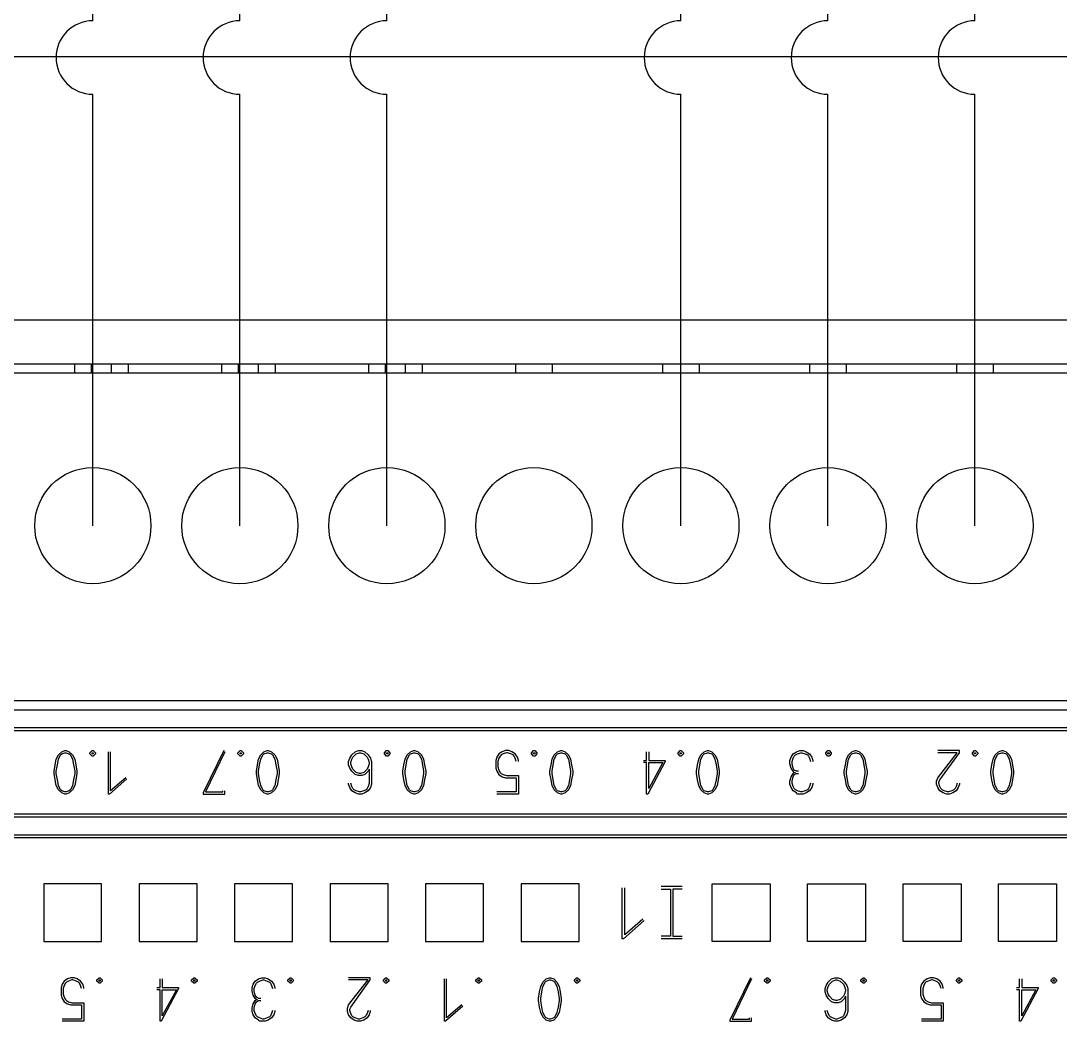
# Model space of a CAD drawing. Header units: inches. Extents: x 1238 to 1812, y 541 to 947.
# Drawn here: x 1469.26 to 1505.17, y 755.23 to 789.81 of the extents above; entities that cross this region are included whole.
import ezdxf

# ---------------------------------------------------------------- set-up
doc = ezdxf.new("R2010")
doc.units = ezdxf.units.IN
doc.header["$MEASUREMENT"] = 0
for name, color, linetype in [('0007LEVEL_0', 7, 'Continuous'), ('0007LEVEL_1', 7, 'Continuous'), ('8_ALL_NOTES_BALLOONS_SYMBOLS_GT', 7, 'Continuous'), ('RED_2.5mm^2', 1, 'Continuous'), ('YEL_14_THHN', 2, 'Continuous')]:
    doc.layers.add(name, color=color, linetype=linetype)

msp = doc.modelspace()

# ---------------------------------------------------------------- linework, layer by layer
at = {"color": 7, "linetype": 'Continuous'}
for p, q in [((1523.048, 765.982), (1369.648, 765.982)), ((1369.748, 761.672), (1522.948, 761.672)), ((1369.748, 761.582), (1522.948, 761.582)), ((1470.048, 759.982), (1470.048, 757.982)), ((1472.048, 759.982), (1470.048, 759.982)), ((1472.048, 757.982), (1472.048, 759.982)), ((1473.348, 759.982), (1473.348, 757.982)), ((1475.348, 759.982), (1473.348, 759.982)), ((1475.348, 757.982), (1475.348, 759.982)), ((1476.648, 759.982), (1476.648, 757.982)), ((1478.648, 759.982), (1476.648, 759.982)), ((1478.648, 757.982), (1478.648, 759.982)), ((1479.948, 759.982), (1479.948, 757.982)), ((1481.948, 759.982), (1479.948, 759.982)), ((1481.948, 757.982), (1481.948, 759.982)), ((1483.248, 759.982), (1483.248, 757.982)), ((1485.248, 759.982), (1483.248, 759.982)), ((1485.248, 757.982), (1485.248, 759.982)), ((1486.548, 759.982), (1486.548, 757.982)), ((1488.548, 759.982), (1486.548, 759.982)), ((1488.548, 757.982), (1488.548, 759.982)), ((1493.148, 757.982), (1493.148, 759.982)), ((1493.148, 759.982), (1495.148, 759.982)), ((1495.148, 759.982), (1495.148, 757.982)), ((1496.448, 757.982), (1496.448, 759.982)), ((1496.448, 759.982), (1498.448, 759.982)), ((1498.448, 759.982), (1498.448, 757.982)), ((1499.748, 757.982), (1499.748, 759.982)), ((1499.748, 759.982), (1501.748, 759.982)), ((1501.748, 759.982), (1501.748, 757.982)), ((1503.048, 757.982), (1503.048, 759.982)), ((1503.048, 759.982), (1505.048, 759.982)), ((1505.048, 759.982), (1505.048, 757.982)), ((1470.048, 757.982), (1472.048, 757.982)), ((1473.348, 757.982), (1475.348, 757.982)), ((1476.648, 757.982), (1478.648, 757.982)), ((1479.948, 757.982), (1481.948, 757.982)), ((1483.248, 757.982), (1485.248, 757.982)), ((1486.548, 757.982), (1488.548, 757.982)), ((1495.148, 757.982), (1493.148, 757.982)), ((1498.448, 757.982), (1496.448, 757.982)), ((1501.748, 757.982), (1499.748, 757.982)), ((1505.048, 757.982), (1503.048, 757.982))]:
    msp.add_line(p, q, dxfattribs=at)
at = {"layer": '0007LEVEL_0', "color": 7, "linetype": 'Continuous'}
for p, q in [((1490.038, 758.082), (1490.038, 759.837)), ((1490.128, 758.217), (1490.128, 759.837)), ((1492.108, 759.882), (1491.388, 759.882)), ((1491.388, 759.792), (1491.703, 759.792)), ((1491.703, 759.792), (1491.703, 758.172)), ((1491.793, 759.792), (1491.793, 758.172)), ((1492.108, 759.792), (1491.793, 759.792)), ((1490.803, 758.712), (1490.083, 758.082)), ((1490.758, 758.757), (1490.128, 758.217)), ((1490.083, 758.082), (1490.038, 758.082)), ((1491.703, 758.172), (1491.388, 758.172)), ((1492.108, 758.082), (1491.388, 758.082)), ((1491.793, 758.172), (1492.108, 758.172)), ((1470.686, 756.507), (1470.648, 756.394)), ((1470.761, 756.619), (1470.686, 756.507)), ((1470.761, 756.469), (1470.723, 756.357)), ((1470.873, 756.694), (1470.761, 756.619)), ((1470.798, 756.544), (1470.761, 756.469)), ((1470.836, 756.582), (1470.798, 756.544)), ((1470.911, 756.619), (1470.836, 756.582)), ((1470.986, 756.732), (1470.873, 756.694)), ((1471.023, 756.657), (1470.911, 756.619)), ((1471.098, 756.732), (1470.986, 756.732)), ((1471.061, 756.657), (1471.023, 756.657)), ((1471.173, 756.619), (1471.061, 756.657)), ((1471.211, 756.694), (1471.098, 756.732)), ((1471.248, 756.582), (1471.173, 756.619)), ((1471.323, 756.619), (1471.211, 756.694)), ((1471.286, 756.544), (1471.248, 756.582)), ((1471.323, 756.469), (1471.286, 756.544)), ((1471.398, 756.507), (1471.323, 756.619)), ((1471.361, 756.357), (1471.323, 756.469)), ((1471.436, 756.394), (1471.398, 756.507)), ((1471.886, 756.657), (1471.961, 756.732)), ((1471.886, 756.619), (1471.886, 756.657)), ((1471.961, 756.544), (1471.886, 756.619)), ((1471.961, 756.732), (1471.998, 756.732)), ((1471.961, 756.619), (1471.961, 756.657)), ((1471.961, 756.657), (1471.998, 756.657)), ((1471.998, 756.619), (1471.961, 756.619)), ((1471.998, 756.544), (1471.961, 756.544)), ((1471.998, 756.732), (1472.073, 756.657)), ((1471.998, 756.657), (1471.998, 756.619)), ((1472.073, 756.619), (1471.998, 756.544)), ((1472.073, 756.657), (1472.073, 756.619)), ((1474.073, 756.394), (1474.073, 756.694)), ((1474.148, 756.694), (1474.148, 756.394)), ((1475.161, 756.657), (1475.236, 756.732)), ((1475.161, 756.619), (1475.161, 756.657)), ((1475.236, 756.544), (1475.161, 756.619)), ((1475.236, 756.732), (1475.273, 756.732)), ((1475.236, 756.619), (1475.236, 756.657)), ((1475.236, 756.657), (1475.273, 756.657)), ((1475.273, 756.619), (1475.236, 756.619)), ((1475.273, 756.544), (1475.236, 756.544)), ((1475.273, 756.732), (1475.348, 756.657)), ((1475.273, 756.657), (1475.273, 756.619)), ((1475.348, 756.619), (1475.273, 756.544)), ((1475.348, 756.657), (1475.348, 756.619)), ((1477.248, 756.394), (1477.286, 756.507)), ((1477.286, 756.507), (1477.361, 756.619)), ((1477.323, 756.357), (1477.361, 756.469)), ((1477.361, 756.619), (1477.473, 756.694)), ((1477.361, 756.469), (1477.398, 756.544)), ((1477.398, 756.544), (1477.436, 756.582)), ((1477.436, 756.582), (1477.511, 756.619)), ((1477.473, 756.694), (1477.586, 756.732)), ((1477.511, 756.619), (1477.623, 756.657)), ((1477.586, 756.732), (1477.698, 756.732)), ((1477.623, 756.657), (1477.661, 756.657)), ((1477.661, 756.657), (1477.773, 756.619)), ((1477.698, 756.732), (1477.811, 756.694)), ((1477.773, 756.619), (1477.848, 756.582)), ((1477.811, 756.694), (1477.923, 756.619)), ((1477.848, 756.582), (1477.886, 756.544)), ((1477.886, 756.544), (1477.923, 756.469)), ((1477.923, 756.619), (1477.998, 756.507)), ((1477.923, 756.469), (1477.961, 756.357)), ((1477.998, 756.507), (1478.036, 756.394)), ((1478.486, 756.657), (1478.561, 756.732)), ((1478.486, 756.619), (1478.486, 756.657)), ((1478.561, 756.544), (1478.486, 756.619)), ((1478.561, 756.732), (1478.598, 756.732)), ((1478.561, 756.619), (1478.561, 756.657)), ((1478.561, 756.657), (1478.598, 756.657)), ((1478.598, 756.619), (1478.561, 756.619)), ((1478.598, 756.544), (1478.561, 756.544)), ((1478.598, 756.732), (1478.673, 756.657)), ((1478.598, 756.657), (1478.598, 756.619)), ((1478.673, 756.619), (1478.598, 756.544)), ((1478.673, 756.657), (1478.673, 756.619)), ((1481.336, 756.732), (1480.586, 756.732)), ((1480.586, 755.794), (1481.261, 756.657)), ((1481.261, 756.657), (1480.586, 756.657)), ((1480.661, 755.719), (1481.336, 756.657)), ((1481.336, 756.657), (1481.336, 756.732)), ((1481.786, 756.657), (1481.861, 756.732)), ((1481.786, 756.619), (1481.786, 756.657)), ((1481.861, 756.544), (1481.786, 756.619)), ((1481.861, 756.732), (1481.898, 756.732)), ((1481.861, 756.619), (1481.861, 756.657)), ((1481.861, 756.657), (1481.898, 756.657)), ((1481.898, 756.619), (1481.861, 756.619)), ((1481.898, 756.544), (1481.861, 756.544)), ((1481.898, 756.732), (1481.973, 756.657)), ((1481.898, 756.657), (1481.898, 756.619)), ((1481.973, 756.619), (1481.898, 756.544)), ((1481.973, 756.657), (1481.973, 756.619)), ((1483.898, 755.232), (1483.898, 756.694)), ((1483.973, 755.344), (1483.973, 756.694)), ((1484.986, 756.657), (1485.061, 756.732)), ((1484.986, 756.619), (1484.986, 756.657)), ((1485.061, 756.544), (1484.986, 756.619)), ((1485.061, 756.732), (1485.098, 756.732)), ((1485.061, 756.619), (1485.061, 756.657)), ((1485.061, 756.657), (1485.098, 756.657)), ((1485.098, 756.619), (1485.061, 756.619)), ((1485.098, 756.544), (1485.061, 756.544)), ((1485.098, 756.732), (1485.173, 756.657)), ((1485.098, 756.657), (1485.098, 756.619)), ((1485.173, 756.619), (1485.098, 756.544)), ((1485.173, 756.657), (1485.173, 756.619)), ((1487.186, 756.244), (1487.223, 756.432)), ((1487.223, 756.432), (1487.298, 756.582)), ((1487.261, 756.244), (1487.298, 756.432)), ((1487.298, 756.582), (1487.411, 756.694)), ((1487.298, 756.432), (1487.373, 756.582)), ((1487.373, 756.582), (1487.411, 756.619)), ((1487.411, 756.694), (1487.523, 756.732)), ((1487.411, 756.619), (1487.523, 756.657)), ((1487.523, 756.732), (1487.561, 756.732)), ((1487.523, 756.657), (1487.561, 756.657)), ((1487.561, 756.732), (1487.673, 756.694)), ((1487.561, 756.657), (1487.673, 756.619)), ((1487.673, 756.694), (1487.786, 756.582)), ((1487.673, 756.619), (1487.711, 756.582)), ((1487.711, 756.582), (1487.786, 756.432)), ((1487.786, 756.582), (1487.861, 756.432)), ((1487.786, 756.432), (1487.823, 756.244)), ((1487.861, 756.432), (1487.898, 756.244)), ((1488.386, 756.657), (1488.461, 756.732)), ((1488.386, 756.619), (1488.386, 756.657)), ((1488.461, 756.544), (1488.386, 756.619)), ((1488.461, 756.732), (1488.498, 756.732)), ((1488.461, 756.619), (1488.461, 756.657)), ((1488.461, 756.657), (1488.498, 756.657)), ((1488.498, 756.619), (1488.461, 756.619)), ((1488.498, 756.544), (1488.461, 756.544)), ((1488.498, 756.732), (1488.573, 756.657)), ((1488.498, 756.657), (1488.498, 756.619)), ((1488.573, 756.619), (1488.498, 756.544)), ((1488.573, 756.657), (1488.573, 756.619)), ((1494.473, 756.732), (1493.761, 755.269)), ((1494.511, 756.694), (1493.836, 755.307)), ((1494.961, 756.657), (1495.036, 756.732)), ((1494.961, 756.619), (1494.961, 756.657)), ((1495.036, 756.544), (1494.961, 756.619)), ((1495.036, 756.732), (1495.073, 756.732)), ((1495.036, 756.619), (1495.036, 756.657)), ((1495.036, 756.657), (1495.073, 756.657)), ((1495.073, 756.619), (1495.036, 756.619)), ((1495.073, 756.544), (1495.036, 756.544)), ((1495.073, 756.732), (1495.148, 756.657)), ((1495.073, 756.657), (1495.073, 756.619)), ((1495.148, 756.619), (1495.073, 756.544)), ((1495.148, 756.657), (1495.148, 756.619)), ((1497.048, 756.357), (1497.086, 756.469)), ((1497.086, 756.469), (1497.161, 756.582)), ((1497.123, 756.319), (1497.161, 756.432)), ((1497.161, 756.582), (1497.273, 756.694)), ((1497.161, 756.432), (1497.198, 756.507)), ((1497.198, 756.507), (1497.311, 756.619)), ((1497.273, 756.694), (1497.386, 756.732)), ((1497.311, 756.619), (1497.423, 756.657)), ((1497.386, 756.732), (1497.498, 756.732)), ((1497.423, 756.657), (1497.461, 756.657)), ((1497.461, 756.657), (1497.573, 756.619)), ((1497.498, 756.732), (1497.611, 756.694)), ((1497.573, 756.619), (1497.686, 756.507)), ((1497.611, 756.694), (1497.723, 756.582)), ((1497.686, 756.507), (1497.723, 756.432)), ((1497.723, 756.582), (1497.798, 756.469)), ((1497.723, 756.432), (1497.761, 756.319)), ((1497.798, 756.469), (1497.836, 756.357)), ((1498.286, 756.657), (1498.361, 756.732)), ((1498.286, 756.619), (1498.286, 756.657)), ((1498.361, 756.544), (1498.286, 756.619)), ((1498.361, 756.732), (1498.398, 756.732)), ((1498.361, 756.619), (1498.361, 756.657)), ((1498.361, 756.657), (1498.398, 756.657)), ((1498.398, 756.619), (1498.361, 756.619)), ((1498.398, 756.544), (1498.361, 756.544)), ((1498.398, 756.732), (1498.473, 756.657)), ((1498.398, 756.657), (1498.398, 756.619)), ((1498.473, 756.619), (1498.398, 756.544)), ((1498.473, 756.657), (1498.473, 756.619)), ((1500.386, 756.507), (1500.348, 756.394)), ((1500.461, 756.619), (1500.386, 756.507)), ((1500.461, 756.469), (1500.423, 756.357)), ((1500.573, 756.694), (1500.461, 756.619)), ((1500.498, 756.544), (1500.461, 756.469)), ((1500.536, 756.582), (1500.498, 756.544)), ((1500.611, 756.619), (1500.536, 756.582)), ((1500.686, 756.732), (1500.573, 756.694)), ((1500.723, 756.657), (1500.611, 756.619)), ((1500.798, 756.732), (1500.686, 756.732)), ((1500.761, 756.657), (1500.723, 756.657)), ((1500.873, 756.619), (1500.761, 756.657)), ((1500.911, 756.694), (1500.798, 756.732)), ((1500.948, 756.582), (1500.873, 756.619)), ((1501.023, 756.619), (1500.911, 756.694)), ((1500.986, 756.544), (1500.948, 756.582)), ((1501.023, 756.469), (1500.986, 756.544)), ((1501.098, 756.507), (1501.023, 756.619)), ((1501.061, 756.357), (1501.023, 756.469)), ((1501.136, 756.394), (1501.098, 756.507)), ((1501.586, 756.657), (1501.661, 756.732)), ((1501.586, 756.619), (1501.586, 756.657)), ((1501.661, 756.544), (1501.586, 756.619)), ((1501.661, 756.732), (1501.698, 756.732)), ((1501.661, 756.619), (1501.661, 756.657)), ((1501.661, 756.657), (1501.698, 756.657)), ((1501.698, 756.619), (1501.661, 756.619)), ((1501.698, 756.544), (1501.661, 756.544)), ((1501.698, 756.732), (1501.773, 756.657)), ((1501.698, 756.657), (1501.698, 756.619)), ((1501.773, 756.619), (1501.698, 756.544)), ((1501.773, 756.657), (1501.773, 756.619)), ((1503.773, 756.394), (1503.773, 756.694)), ((1503.848, 756.694), (1503.848, 756.394)), ((1504.861, 756.657), (1504.936, 756.732)), ((1504.861, 756.619), (1504.861, 756.657)), ((1504.936, 756.544), (1504.861, 756.619)), ((1504.936, 756.732), (1504.973, 756.732)), ((1504.936, 756.619), (1504.936, 756.657)), ((1504.936, 756.657), (1504.973, 756.657)), ((1504.973, 756.619), (1504.936, 756.619)), ((1504.973, 756.544), (1504.936, 756.544)), ((1504.973, 756.732), (1505.048, 756.657)), ((1504.973, 756.657), (1504.973, 756.619)), ((1505.048, 756.619), (1504.973, 756.544)), ((1505.048, 756.657), (1505.048, 756.619)), ((1470.648, 756.394), (1470.648, 756.132)), ((1470.648, 756.132), (1470.686, 756.019)), ((1470.723, 756.357), (1470.723, 756.169)), ((1470.723, 756.169), (1470.761, 756.057)), ((1471.436, 756.357), (1471.436, 756.394)), ((1473.961, 756.394), (1474.073, 756.394)), ((1474.073, 756.319), (1473.961, 756.319)), ((1474.073, 755.232), (1474.073, 756.319)), ((1474.711, 756.357), (1474.111, 755.232)), ((1474.148, 756.394), (1474.711, 756.394)), ((1474.636, 756.319), (1474.148, 755.419)), ((1474.148, 755.419), (1474.148, 756.319)), ((1474.148, 756.319), (1474.636, 756.319)), ((1474.711, 756.394), (1474.711, 756.357)), ((1477.248, 756.282), (1477.248, 756.394)), ((1477.286, 756.132), (1477.248, 756.282)), ((1477.361, 756.019), (1477.286, 756.132)), ((1477.323, 756.282), (1477.323, 756.357)), ((1477.361, 756.132), (1477.323, 756.282)), ((1477.398, 756.057), (1477.361, 756.132)), ((1478.036, 756.394), (1478.036, 756.357)), ((1487.148, 756.019), (1487.186, 756.244)), ((1487.223, 756.019), (1487.261, 756.244)), ((1487.823, 756.244), (1487.861, 756.019)), ((1487.898, 756.244), (1487.936, 756.019)), ((1497.048, 756.244), (1497.048, 756.357)), ((1497.086, 756.132), (1497.048, 756.244)), ((1497.161, 756.019), (1497.086, 756.132)), ((1497.123, 756.282), (1497.123, 756.319)), ((1497.161, 756.169), (1497.123, 756.282)), ((1497.198, 756.094), (1497.161, 756.169)), ((1497.311, 755.982), (1497.198, 756.094)), ((1497.686, 756.094), (1497.573, 755.982)), ((1497.723, 756.169), (1497.686, 756.094)), ((1497.761, 756.282), (1497.723, 756.169)), ((1497.761, 756.094), (1497.723, 756.019)), ((1497.761, 756.319), (1497.761, 756.282)), ((1497.761, 756.094), (1497.761, 755.607)), ((1497.836, 756.357), (1497.836, 755.569)), ((1500.348, 756.394), (1500.348, 756.132)), ((1500.348, 756.132), (1500.386, 756.019)), ((1500.423, 756.357), (1500.423, 756.169)), ((1500.423, 756.169), (1500.461, 756.057)), ((1501.136, 756.357), (1501.136, 756.394)), ((1503.661, 756.394), (1503.773, 756.394)), ((1503.773, 756.319), (1503.661, 756.319)), ((1503.773, 755.232), (1503.773, 756.319)), ((1504.411, 756.357), (1503.811, 755.232)), ((1503.848, 756.394), (1504.411, 756.394)), ((1504.336, 756.319), (1503.848, 755.419)), ((1503.848, 755.419), (1503.848, 756.319)), ((1503.848, 756.319), (1504.336, 756.319)), ((1504.411, 756.394), (1504.411, 756.357)), ((1470.686, 756.019), (1470.761, 755.907)), ((1470.761, 756.057), (1470.798, 755.982)), ((1470.761, 755.907), (1470.873, 755.832)), ((1470.798, 755.982), (1470.836, 755.944)), ((1470.836, 755.944), (1470.911, 755.907)), ((1470.873, 755.832), (1470.986, 755.794)), ((1470.911, 755.907), (1471.023, 755.869)), ((1470.986, 755.794), (1471.361, 755.794)), ((1471.023, 755.869), (1471.436, 755.869)), ((1471.361, 755.794), (1471.361, 755.307)), ((1471.436, 755.869), (1471.436, 755.232)), ((1477.248, 755.682), (1477.286, 755.832)), ((1477.286, 755.832), (1477.361, 755.944)), ((1477.323, 755.682), (1477.361, 755.832)), ((1477.398, 755.982), (1477.361, 756.019)), ((1477.361, 755.944), (1477.398, 755.982)), ((1477.361, 755.832), (1477.398, 755.907)), ((1477.473, 756.019), (1477.398, 756.057)), ((1477.398, 755.982), (1477.436, 755.982)), ((1477.398, 755.907), (1477.473, 755.944)), ((1477.548, 756.019), (1477.473, 756.019)), ((1477.473, 755.944), (1477.548, 755.944)), ((1480.548, 755.682), (1480.586, 755.794)), ((1480.623, 755.644), (1480.661, 755.719)), ((1484.536, 755.757), (1483.936, 755.232)), ((1484.498, 755.794), (1483.973, 755.344)), ((1487.148, 755.944), (1487.148, 756.019)), ((1487.186, 755.719), (1487.148, 755.944)), ((1487.223, 755.532), (1487.186, 755.719)), ((1487.223, 755.944), (1487.223, 756.019)), ((1487.261, 755.719), (1487.223, 755.944)), ((1487.298, 755.532), (1487.261, 755.719)), ((1487.823, 755.719), (1487.786, 755.532)), ((1487.861, 755.944), (1487.823, 755.719)), ((1487.861, 756.019), (1487.861, 755.944)), ((1487.898, 755.719), (1487.861, 755.532)), ((1487.936, 755.944), (1487.898, 755.719)), ((1487.936, 756.019), (1487.936, 755.944)), ((1497.273, 755.907), (1497.161, 756.019)), ((1497.386, 755.869), (1497.273, 755.907)), ((1497.423, 755.944), (1497.311, 755.982)), ((1497.498, 755.869), (1497.386, 755.869)), ((1497.461, 755.944), (1497.423, 755.944)), ((1497.573, 755.982), (1497.461, 755.944)), ((1497.611, 755.907), (1497.498, 755.869)), ((1497.723, 756.019), (1497.611, 755.907)), ((1500.386, 756.019), (1500.461, 755.907)), ((1500.461, 756.057), (1500.498, 755.982)), ((1500.461, 755.907), (1500.573, 755.832)), ((1500.498, 755.982), (1500.536, 755.944)), ((1500.536, 755.944), (1500.611, 755.907)), ((1500.573, 755.832), (1500.686, 755.794)), ((1500.611, 755.907), (1500.723, 755.869)), ((1500.686, 755.794), (1501.061, 755.794)), ((1500.723, 755.869), (1501.136, 755.869)), ((1501.061, 755.794), (1501.061, 755.307)), ((1501.136, 755.869), (1501.136, 755.232)), ((1477.248, 755.569), (1477.248, 755.682)), ((1477.286, 755.457), (1477.248, 755.569)), ((1477.361, 755.344), (1477.286, 755.457)), ((1477.323, 755.607), (1477.323, 755.682)), ((1477.361, 755.494), (1477.323, 755.607)), ((1477.398, 755.419), (1477.361, 755.494)), ((1477.436, 755.382), (1477.398, 755.419)), ((1477.511, 755.344), (1477.436, 755.382)), ((1477.848, 755.382), (1477.773, 755.344)), ((1477.886, 755.419), (1477.848, 755.382)), ((1477.923, 755.494), (1477.886, 755.419)), ((1477.961, 755.607), (1477.923, 755.494)), ((1477.998, 755.457), (1477.923, 755.344)), ((1478.036, 755.569), (1477.998, 755.457)), ((1478.036, 755.607), (1478.036, 755.569)), ((1480.548, 755.569), (1480.548, 755.682)), ((1480.586, 755.457), (1480.548, 755.569)), ((1480.661, 755.344), (1480.586, 755.457)), ((1480.623, 755.607), (1480.623, 755.644)), ((1480.661, 755.494), (1480.623, 755.607)), ((1480.698, 755.419), (1480.661, 755.494)), ((1480.736, 755.382), (1480.698, 755.419)), ((1480.811, 755.344), (1480.736, 755.382)), ((1481.148, 755.382), (1481.073, 755.344)), ((1481.186, 755.419), (1481.148, 755.382)), ((1481.223, 755.494), (1481.186, 755.419)), ((1481.261, 755.607), (1481.223, 755.494)), ((1481.298, 755.457), (1481.223, 755.344)), ((1481.336, 755.569), (1481.298, 755.457)), ((1481.336, 755.607), (1481.336, 755.569)), ((1487.298, 755.382), (1487.223, 755.532)), ((1487.373, 755.382), (1487.298, 755.532)), ((1487.411, 755.269), (1487.298, 755.382)), ((1487.411, 755.344), (1487.373, 755.382)), ((1487.786, 755.382), (1487.673, 755.269)), ((1487.711, 755.382), (1487.673, 755.344)), ((1487.786, 755.532), (1487.711, 755.382)), ((1487.861, 755.532), (1487.786, 755.382)), ((1497.048, 755.569), (1497.048, 755.607)), ((1497.086, 755.457), (1497.048, 755.569)), ((1497.161, 755.344), (1497.086, 755.457)), ((1497.161, 755.494), (1497.123, 755.607)), ((1497.198, 755.419), (1497.161, 755.494)), ((1497.236, 755.382), (1497.198, 755.419)), ((1497.311, 755.344), (1497.236, 755.382)), ((1497.648, 755.382), (1497.573, 755.344)), ((1497.686, 755.419), (1497.648, 755.382)), ((1497.723, 755.494), (1497.686, 755.419)), ((1497.761, 755.607), (1497.723, 755.494)), ((1497.798, 755.457), (1497.723, 755.344)), ((1497.836, 755.569), (1497.798, 755.457)), ((1471.361, 755.307), (1470.686, 755.307)), ((1471.436, 755.232), (1470.686, 755.232)), ((1474.111, 755.232), (1474.073, 755.232)), ((1477.473, 755.269), (1477.361, 755.344)), ((1477.511, 755.232), (1477.473, 755.269)), ((1477.623, 755.307), (1477.511, 755.344)), ((1477.698, 755.232), (1477.511, 755.232)), ((1477.661, 755.307), (1477.623, 755.307)), ((1477.773, 755.344), (1477.661, 755.307)), ((1477.811, 755.269), (1477.698, 755.232)), ((1477.923, 755.344), (1477.811, 755.269)), ((1480.773, 755.269), (1480.661, 755.344)), ((1480.886, 755.232), (1480.773, 755.269)), ((1480.923, 755.307), (1480.811, 755.344)), ((1480.998, 755.232), (1480.886, 755.232)), ((1480.961, 755.307), (1480.923, 755.307)), ((1481.073, 755.344), (1480.961, 755.307)), ((1481.111, 755.269), (1480.998, 755.232)), ((1481.223, 755.344), (1481.111, 755.269)), ((1483.936, 755.232), (1483.898, 755.232)), ((1487.523, 755.307), (1487.411, 755.344)), ((1487.523, 755.232), (1487.411, 755.269)), ((1487.561, 755.307), (1487.523, 755.307)), ((1487.561, 755.232), (1487.523, 755.232)), ((1487.673, 755.344), (1487.561, 755.307)), ((1487.673, 755.269), (1487.561, 755.232)), ((1493.761, 755.269), (1493.761, 755.232)), ((1493.761, 755.232), (1494.511, 755.232)), ((1493.836, 755.307), (1494.436, 755.307)), ((1494.436, 755.307), (1494.436, 755.344)), ((1494.511, 755.232), (1494.511, 755.344)), ((1497.273, 755.269), (1497.161, 755.344)), ((1497.386, 755.232), (1497.273, 755.269)), ((1497.423, 755.307), (1497.311, 755.344)), ((1497.498, 755.232), (1497.386, 755.232)), ((1497.461, 755.307), (1497.423, 755.307)), ((1497.573, 755.344), (1497.461, 755.307)), ((1497.611, 755.269), (1497.498, 755.232)), ((1497.723, 755.344), (1497.611, 755.269)), ((1501.061, 755.307), (1500.386, 755.307)), ((1501.136, 755.232), (1500.386, 755.232)), ((1503.811, 755.232), (1503.773, 755.232))]:
    msp.add_line(p, q, dxfattribs=at)
at = {"layer": '0007LEVEL_1', "color": 7, "linetype": 'Continuous'}
for p, q in [((1449.148, 765.382), (1522.948, 765.382)), ((1449.248, 765.282), (1522.848, 765.282)), ((1470.484, 764.282), (1470.559, 764.432)), ((1470.559, 764.432), (1470.672, 764.544)), ((1470.559, 764.282), (1470.634, 764.432)), ((1470.634, 764.432), (1470.672, 764.469)), ((1470.672, 764.544), (1470.784, 764.582)), ((1470.672, 764.469), (1470.784, 764.507)), ((1470.784, 764.582), (1470.822, 764.582)), ((1470.784, 764.507), (1470.822, 764.507)), ((1470.822, 764.582), (1470.934, 764.544)), ((1470.822, 764.507), (1470.934, 764.469)), ((1470.934, 764.544), (1471.047, 764.432)), ((1470.934, 764.469), (1470.972, 764.432)), ((1470.972, 764.432), (1471.047, 764.282)), ((1471.047, 764.432), (1471.122, 764.282)), ((1471.647, 764.507), (1471.722, 764.582)), ((1471.647, 764.469), (1471.647, 764.507)), ((1471.722, 764.394), (1471.647, 764.469)), ((1471.722, 764.582), (1471.759, 764.582)), ((1471.722, 764.469), (1471.722, 764.507)), ((1471.722, 764.507), (1471.759, 764.507)), ((1471.759, 764.469), (1471.722, 764.469)), ((1471.759, 764.394), (1471.722, 764.394)), ((1471.759, 764.582), (1471.834, 764.507)), ((1471.759, 764.507), (1471.759, 764.469)), ((1471.834, 764.469), (1471.759, 764.394)), ((1471.834, 764.507), (1471.834, 764.469)), ((1472.284, 763.082), (1472.284, 764.544)), ((1472.359, 763.194), (1472.359, 764.544)), ((1476.274, 764.582), (1475.561, 763.119)), ((1476.311, 764.544), (1475.636, 763.157)), ((1476.761, 764.507), (1476.836, 764.582)), ((1476.761, 764.469), (1476.761, 764.507)), ((1476.836, 764.394), (1476.761, 764.469)), ((1476.836, 764.582), (1476.874, 764.582)), ((1476.836, 764.469), (1476.836, 764.507)), ((1476.836, 764.507), (1476.874, 764.507)), ((1476.874, 764.469), (1476.836, 764.469)), ((1476.874, 764.394), (1476.836, 764.394)), ((1476.874, 764.582), (1476.949, 764.507)), ((1476.874, 764.507), (1476.874, 764.469)), ((1476.949, 764.469), (1476.874, 764.394)), ((1476.949, 764.507), (1476.949, 764.469)), ((1477.474, 764.282), (1477.549, 764.432)), ((1477.549, 764.432), (1477.661, 764.544)), ((1477.549, 764.282), (1477.624, 764.432)), ((1477.624, 764.432), (1477.661, 764.469)), ((1477.661, 764.544), (1477.774, 764.582)), ((1477.661, 764.469), (1477.774, 764.507)), ((1477.774, 764.582), (1477.811, 764.582)), ((1477.774, 764.507), (1477.811, 764.507)), ((1477.811, 764.582), (1477.924, 764.544)), ((1477.811, 764.507), (1477.924, 764.469)), ((1477.924, 764.544), (1478.036, 764.432)), ((1477.924, 764.469), (1477.961, 764.432)), ((1477.961, 764.432), (1478.036, 764.282)), ((1478.036, 764.432), (1478.111, 764.282)), ((1480.624, 764.319), (1480.699, 764.432)), ((1480.699, 764.432), (1480.812, 764.544)), ((1480.699, 764.282), (1480.737, 764.357)), ((1480.737, 764.357), (1480.849, 764.469)), ((1480.812, 764.544), (1480.924, 764.582)), ((1480.849, 764.469), (1480.962, 764.507)), ((1480.924, 764.582), (1481.037, 764.582)), ((1480.962, 764.507), (1480.999, 764.507)), ((1480.999, 764.507), (1481.112, 764.469)), ((1481.037, 764.582), (1481.149, 764.544)), ((1481.112, 764.469), (1481.224, 764.357)), ((1481.149, 764.544), (1481.262, 764.432)), ((1481.224, 764.357), (1481.262, 764.282)), ((1481.262, 764.432), (1481.337, 764.319)), ((1481.824, 764.507), (1481.899, 764.582)), ((1481.824, 764.469), (1481.824, 764.507)), ((1481.899, 764.394), (1481.824, 764.469)), ((1481.899, 764.582), (1481.937, 764.582)), ((1481.899, 764.469), (1481.899, 764.507)), ((1481.899, 764.507), (1481.937, 764.507)), ((1481.937, 764.469), (1481.899, 764.469)), ((1481.937, 764.394), (1481.899, 764.394)), ((1481.937, 764.582), (1482.012, 764.507)), ((1481.937, 764.507), (1481.937, 764.469)), ((1482.012, 764.469), (1481.937, 764.394)), ((1482.012, 764.507), (1482.012, 764.469)), ((1482.537, 764.282), (1482.612, 764.432)), ((1482.612, 764.432), (1482.724, 764.544)), ((1482.612, 764.282), (1482.687, 764.432)), ((1482.687, 764.432), (1482.724, 764.469)), ((1482.724, 764.544), (1482.837, 764.582)), ((1482.724, 764.469), (1482.837, 764.507)), ((1482.837, 764.582), (1482.874, 764.582)), ((1482.837, 764.507), (1482.874, 764.507)), ((1482.874, 764.582), (1482.987, 764.544)), ((1482.874, 764.507), (1482.987, 764.469)), ((1482.987, 764.544), (1483.099, 764.432)), ((1482.987, 764.469), (1483.024, 764.432)), ((1483.024, 764.432), (1483.099, 764.282)), ((1483.099, 764.432), (1483.174, 764.282)), ((1485.704, 764.357), (1485.667, 764.244)), ((1485.779, 764.469), (1485.704, 764.357)), ((1485.892, 764.544), (1485.779, 764.469)), ((1485.817, 764.394), (1485.779, 764.319)), ((1485.854, 764.432), (1485.817, 764.394)), ((1485.929, 764.469), (1485.854, 764.432)), ((1486.004, 764.582), (1485.892, 764.544)), ((1486.042, 764.507), (1485.929, 764.469)), ((1486.117, 764.582), (1486.004, 764.582)), ((1486.079, 764.507), (1486.042, 764.507)), ((1486.192, 764.469), (1486.079, 764.507)), ((1486.229, 764.544), (1486.117, 764.582)), ((1486.267, 764.432), (1486.192, 764.469)), ((1486.342, 764.469), (1486.229, 764.544)), ((1486.304, 764.394), (1486.267, 764.432)), ((1486.342, 764.319), (1486.304, 764.394)), ((1486.417, 764.357), (1486.342, 764.469)), ((1486.454, 764.244), (1486.417, 764.357)), ((1486.904, 764.507), (1486.979, 764.582)), ((1486.904, 764.469), (1486.904, 764.507)), ((1486.979, 764.394), (1486.904, 764.469)), ((1486.979, 764.582), (1487.017, 764.582)), ((1486.979, 764.469), (1486.979, 764.507)), ((1486.979, 764.507), (1487.017, 764.507)), ((1487.017, 764.469), (1486.979, 764.469)), ((1487.017, 764.394), (1486.979, 764.394)), ((1487.017, 764.582), (1487.092, 764.507)), ((1487.017, 764.507), (1487.017, 764.469)), ((1487.092, 764.469), (1487.017, 764.394)), ((1487.092, 764.507), (1487.092, 764.469)), ((1487.617, 764.282), (1487.692, 764.432)), ((1487.692, 764.432), (1487.804, 764.544)), ((1487.692, 764.282), (1487.767, 764.432)), ((1487.767, 764.432), (1487.804, 764.469)), ((1487.804, 764.544), (1487.917, 764.582)), ((1487.804, 764.469), (1487.917, 764.507)), ((1487.917, 764.582), (1487.954, 764.582)), ((1487.917, 764.507), (1487.954, 764.507)), ((1487.954, 764.582), (1488.067, 764.544)), ((1487.954, 764.507), (1488.067, 764.469)), ((1488.067, 764.544), (1488.179, 764.432)), ((1488.067, 764.469), (1488.104, 764.432)), ((1488.104, 764.432), (1488.179, 764.282)), ((1488.179, 764.432), (1488.254, 764.282)), ((1490.882, 764.244), (1490.882, 764.544)), ((1490.957, 764.544), (1490.957, 764.244)), ((1491.97, 764.507), (1492.045, 764.582)), ((1491.97, 764.469), (1491.97, 764.507)), ((1492.045, 764.394), (1491.97, 764.469)), ((1492.045, 764.582), (1492.082, 764.582)), ((1492.045, 764.469), (1492.045, 764.507)), ((1492.045, 764.507), (1492.082, 764.507)), ((1492.082, 764.469), (1492.045, 764.469)), ((1492.082, 764.394), (1492.045, 764.394)), ((1492.082, 764.582), (1492.157, 764.507)), ((1492.082, 764.507), (1492.082, 764.469)), ((1492.157, 764.469), (1492.082, 764.394)), ((1492.157, 764.507), (1492.157, 764.469)), ((1492.682, 764.282), (1492.757, 764.432)), ((1492.757, 764.432), (1492.87, 764.544)), ((1492.757, 764.282), (1492.832, 764.432)), ((1492.832, 764.432), (1492.87, 764.469)), ((1492.87, 764.544), (1492.982, 764.582)), ((1492.87, 764.469), (1492.982, 764.507)), ((1492.982, 764.582), (1493.02, 764.582)), ((1492.982, 764.507), (1493.02, 764.507)), ((1493.02, 764.582), (1493.132, 764.544)), ((1493.02, 764.507), (1493.132, 764.469)), ((1493.132, 764.544), (1493.245, 764.432)), ((1493.132, 764.469), (1493.17, 764.432)), ((1493.17, 764.432), (1493.245, 764.282)), ((1493.245, 764.432), (1493.32, 764.282)), ((1495.837, 764.244), (1495.875, 764.357)), ((1495.875, 764.357), (1495.95, 764.469)), ((1495.95, 764.469), (1496.062, 764.544)), ((1495.95, 764.319), (1495.987, 764.394)), ((1495.987, 764.394), (1496.025, 764.432)), ((1496.025, 764.432), (1496.1, 764.469)), ((1496.062, 764.544), (1496.175, 764.582)), ((1496.1, 764.469), (1496.212, 764.507)), ((1496.175, 764.582), (1496.287, 764.582)), ((1496.212, 764.507), (1496.25, 764.507)), ((1496.25, 764.507), (1496.362, 764.469)), ((1496.287, 764.582), (1496.4, 764.544)), ((1496.362, 764.469), (1496.437, 764.432)), ((1496.4, 764.544), (1496.512, 764.469)), ((1496.437, 764.432), (1496.475, 764.394)), ((1496.475, 764.394), (1496.512, 764.319)), ((1496.512, 764.469), (1496.587, 764.357)), ((1496.587, 764.357), (1496.625, 764.244)), ((1497.075, 764.507), (1497.15, 764.582)), ((1497.075, 764.469), (1497.075, 764.507)), ((1497.15, 764.394), (1497.075, 764.469)), ((1497.15, 764.582), (1497.187, 764.582)), ((1497.15, 764.469), (1497.15, 764.507)), ((1497.15, 764.507), (1497.187, 764.507)), ((1497.187, 764.469), (1497.15, 764.469)), ((1497.187, 764.394), (1497.15, 764.394)), ((1497.187, 764.582), (1497.262, 764.507)), ((1497.187, 764.507), (1497.187, 764.469)), ((1497.262, 764.469), (1497.187, 764.394)), ((1497.262, 764.507), (1497.262, 764.469)), ((1497.787, 764.282), (1497.862, 764.432)), ((1497.862, 764.432), (1497.975, 764.544)), ((1497.862, 764.282), (1497.937, 764.432)), ((1497.937, 764.432), (1497.975, 764.469)), ((1497.975, 764.544), (1498.087, 764.582)), ((1497.975, 764.469), (1498.087, 764.507)), ((1498.087, 764.582), (1498.125, 764.582)), ((1498.087, 764.507), (1498.125, 764.507)), ((1498.125, 764.582), (1498.237, 764.544)), ((1498.125, 764.507), (1498.237, 764.469)), ((1498.237, 764.544), (1498.35, 764.432)), ((1498.237, 764.469), (1498.275, 764.432)), ((1498.275, 764.432), (1498.35, 764.282)), ((1498.35, 764.432), (1498.425, 764.282)), ((1501.691, 764.582), (1500.941, 764.582)), ((1500.941, 763.644), (1501.616, 764.507)), ((1501.616, 764.507), (1500.941, 764.507)), ((1501.016, 763.569), (1501.691, 764.507)), ((1501.691, 764.507), (1501.691, 764.582)), ((1502.141, 764.507), (1502.216, 764.582)), ((1502.141, 764.469), (1502.141, 764.507)), ((1502.216, 764.394), (1502.141, 764.469)), ((1502.216, 764.582), (1502.253, 764.582)), ((1502.216, 764.469), (1502.216, 764.507)), ((1502.216, 764.507), (1502.253, 764.507)), ((1502.253, 764.469), (1502.216, 764.469)), ((1502.253, 764.394), (1502.216, 764.394)), ((1502.253, 764.582), (1502.328, 764.507)), ((1502.253, 764.507), (1502.253, 764.469)), ((1502.328, 764.469), (1502.253, 764.394)), ((1502.328, 764.507), (1502.328, 764.469)), ((1502.853, 764.282), (1502.928, 764.432)), ((1502.928, 764.432), (1503.041, 764.544)), ((1502.928, 764.282), (1503.003, 764.432)), ((1503.003, 764.432), (1503.041, 764.469)), ((1503.041, 764.544), (1503.153, 764.582)), ((1503.041, 764.469), (1503.153, 764.507)), ((1503.153, 764.582), (1503.191, 764.582)), ((1503.153, 764.507), (1503.191, 764.507)), ((1503.191, 764.582), (1503.303, 764.544)), ((1503.191, 764.507), (1503.303, 764.469)), ((1503.303, 764.544), (1503.416, 764.432)), ((1503.303, 764.469), (1503.341, 764.432)), ((1503.341, 764.432), (1503.416, 764.282)), ((1503.416, 764.432), (1503.491, 764.282)), ((1470.409, 763.869), (1470.447, 764.094)), ((1470.447, 764.094), (1470.484, 764.282)), ((1470.484, 763.869), (1470.522, 764.094)), ((1470.522, 764.094), (1470.559, 764.282)), ((1471.047, 764.282), (1471.084, 764.094)), ((1471.084, 764.094), (1471.122, 763.869)), ((1471.122, 764.282), (1471.159, 764.094)), ((1471.159, 764.094), (1471.197, 763.869)), ((1477.399, 763.869), (1477.436, 764.094)), ((1477.436, 764.094), (1477.474, 764.282)), ((1477.474, 763.869), (1477.511, 764.094)), ((1477.511, 764.094), (1477.549, 764.282)), ((1478.036, 764.282), (1478.074, 764.094)), ((1478.074, 764.094), (1478.111, 763.869)), ((1478.111, 764.282), (1478.149, 764.094)), ((1478.149, 764.094), (1478.186, 763.869)), ((1480.587, 764.207), (1480.624, 764.319)), ((1480.587, 764.094), (1480.587, 764.207)), ((1480.624, 763.982), (1480.587, 764.094)), ((1480.699, 763.869), (1480.624, 763.982)), ((1480.662, 764.169), (1480.699, 764.282)), ((1480.662, 764.132), (1480.662, 764.169)), ((1480.699, 764.019), (1480.662, 764.132)), ((1480.737, 763.944), (1480.699, 764.019)), ((1481.262, 764.019), (1481.224, 763.944)), ((1481.262, 764.282), (1481.299, 764.169)), ((1481.299, 764.132), (1481.262, 764.019)), ((1481.299, 764.169), (1481.299, 764.132)), ((1481.337, 764.319), (1481.374, 764.207)), ((1481.374, 764.207), (1481.374, 763.419)), ((1482.462, 763.869), (1482.499, 764.094)), ((1482.499, 764.094), (1482.537, 764.282)), ((1482.537, 763.869), (1482.574, 764.094)), ((1482.574, 764.094), (1482.612, 764.282)), ((1483.099, 764.282), (1483.137, 764.094)), ((1483.137, 764.094), (1483.174, 763.869)), ((1483.174, 764.282), (1483.212, 764.094)), ((1483.212, 764.094), (1483.249, 763.869)), ((1485.667, 764.244), (1485.667, 763.982)), ((1485.667, 763.982), (1485.704, 763.869)), ((1485.779, 764.319), (1485.742, 764.207)), ((1485.742, 764.207), (1485.742, 764.019)), ((1485.742, 764.019), (1485.779, 763.907)), ((1486.379, 764.207), (1486.342, 764.319)), ((1486.454, 764.207), (1486.454, 764.244)), ((1487.542, 763.869), (1487.579, 764.094)), ((1487.579, 764.094), (1487.617, 764.282)), ((1487.617, 763.869), (1487.654, 764.094)), ((1487.654, 764.094), (1487.692, 764.282)), ((1488.179, 764.282), (1488.217, 764.094)), ((1488.217, 764.094), (1488.254, 763.869)), ((1488.254, 764.282), (1488.292, 764.094)), ((1488.292, 764.094), (1488.329, 763.869)), ((1490.77, 764.244), (1490.882, 764.244)), ((1490.882, 764.169), (1490.77, 764.169)), ((1490.882, 763.082), (1490.882, 764.169)), ((1491.52, 764.207), (1490.92, 763.082)), ((1490.957, 764.244), (1491.52, 764.244)), ((1491.445, 764.169), (1490.957, 763.269)), ((1490.957, 763.269), (1490.957, 764.169)), ((1490.957, 764.169), (1491.445, 764.169)), ((1491.52, 764.244), (1491.52, 764.207)), ((1492.607, 763.869), (1492.645, 764.094)), ((1492.645, 764.094), (1492.682, 764.282)), ((1492.682, 763.869), (1492.72, 764.094)), ((1492.72, 764.094), (1492.757, 764.282)), ((1493.245, 764.282), (1493.282, 764.094)), ((1493.282, 764.094), (1493.32, 763.869)), ((1493.32, 764.282), (1493.357, 764.094)), ((1493.357, 764.094), (1493.395, 763.869)), ((1495.837, 764.132), (1495.837, 764.244)), ((1495.875, 763.982), (1495.837, 764.132)), ((1495.95, 763.869), (1495.875, 763.982)), ((1495.912, 764.207), (1495.95, 764.319)), ((1495.912, 764.132), (1495.912, 764.207)), ((1495.95, 763.982), (1495.912, 764.132)), ((1495.987, 763.907), (1495.95, 763.982)), ((1496.512, 764.319), (1496.55, 764.207)), ((1496.625, 764.244), (1496.625, 764.207)), ((1497.712, 763.869), (1497.75, 764.094)), ((1497.75, 764.094), (1497.787, 764.282)), ((1497.787, 763.869), (1497.825, 764.094)), ((1497.825, 764.094), (1497.862, 764.282)), ((1498.35, 764.282), (1498.387, 764.094)), ((1498.387, 764.094), (1498.425, 763.869)), ((1498.425, 764.282), (1498.462, 764.094)), ((1498.462, 764.094), (1498.5, 763.869)), ((1502.778, 763.869), (1502.816, 764.094)), ((1502.816, 764.094), (1502.853, 764.282)), ((1502.853, 763.869), (1502.891, 764.094)), ((1502.891, 764.094), (1502.928, 764.282)), ((1503.416, 764.282), (1503.453, 764.094)), ((1503.453, 764.094), (1503.491, 763.869)), ((1503.491, 764.282), (1503.528, 764.094)), ((1503.528, 764.094), (1503.566, 763.869)), ((1470.409, 763.794), (1470.409, 763.869)), ((1470.447, 763.569), (1470.409, 763.794)), ((1470.484, 763.794), (1470.484, 763.869)), ((1470.522, 763.569), (1470.484, 763.794)), ((1471.122, 763.794), (1471.084, 763.569)), ((1471.122, 763.869), (1471.122, 763.794)), ((1471.197, 763.794), (1471.159, 763.569)), ((1471.197, 763.869), (1471.197, 763.794)), ((1472.922, 763.607), (1472.322, 763.082)), ((1472.884, 763.644), (1472.359, 763.194)), ((1477.399, 763.794), (1477.399, 763.869)), ((1477.436, 763.569), (1477.399, 763.794)), ((1477.474, 763.794), (1477.474, 763.869)), ((1477.511, 763.569), (1477.474, 763.794)), ((1478.111, 763.794), (1478.074, 763.569)), ((1478.111, 763.869), (1478.111, 763.794)), ((1478.186, 763.794), (1478.149, 763.569)), ((1478.186, 763.869), (1478.186, 763.794)), ((1480.812, 763.757), (1480.699, 763.869)), ((1480.849, 763.832), (1480.737, 763.944)), ((1480.924, 763.719), (1480.812, 763.757)), ((1480.962, 763.794), (1480.849, 763.832)), ((1481.037, 763.719), (1480.924, 763.719)), ((1480.999, 763.794), (1480.962, 763.794)), ((1481.112, 763.832), (1480.999, 763.794)), ((1481.149, 763.757), (1481.037, 763.719)), ((1481.224, 763.944), (1481.112, 763.832)), ((1481.262, 763.869), (1481.149, 763.757)), ((1481.299, 763.944), (1481.262, 763.869)), ((1481.299, 763.944), (1481.299, 763.457)), ((1482.462, 763.794), (1482.462, 763.869)), ((1482.499, 763.569), (1482.462, 763.794)), ((1482.537, 763.794), (1482.537, 763.869)), ((1482.574, 763.569), (1482.537, 763.794)), ((1483.174, 763.794), (1483.137, 763.569)), ((1483.174, 763.869), (1483.174, 763.794)), ((1483.249, 763.794), (1483.212, 763.569)), ((1483.249, 763.869), (1483.249, 763.794)), ((1485.704, 763.869), (1485.779, 763.757)), ((1485.779, 763.907), (1485.817, 763.832)), ((1485.779, 763.757), (1485.892, 763.682)), ((1485.817, 763.832), (1485.854, 763.794)), ((1485.854, 763.794), (1485.929, 763.757)), ((1485.892, 763.682), (1486.004, 763.644)), ((1485.929, 763.757), (1486.042, 763.719)), ((1486.004, 763.644), (1486.379, 763.644)), ((1486.042, 763.719), (1486.454, 763.719)), ((1486.379, 763.644), (1486.379, 763.157)), ((1486.454, 763.719), (1486.454, 763.082)), ((1487.542, 763.794), (1487.542, 763.869)), ((1487.579, 763.569), (1487.542, 763.794)), ((1487.617, 763.794), (1487.617, 763.869)), ((1487.654, 763.569), (1487.617, 763.794)), ((1488.254, 763.794), (1488.217, 763.569)), ((1488.254, 763.869), (1488.254, 763.794)), ((1488.329, 763.794), (1488.292, 763.569)), ((1488.329, 763.869), (1488.329, 763.794)), ((1492.607, 763.794), (1492.607, 763.869)), ((1492.645, 763.569), (1492.607, 763.794)), ((1492.682, 763.794), (1492.682, 763.869)), ((1492.72, 763.569), (1492.682, 763.794)), ((1493.32, 763.794), (1493.282, 763.569)), ((1493.32, 763.869), (1493.32, 763.794)), ((1493.395, 763.794), (1493.357, 763.569)), ((1493.395, 763.869), (1493.395, 763.794)), ((1495.837, 763.532), (1495.875, 763.682)), ((1495.875, 763.682), (1495.95, 763.794)), ((1495.912, 763.532), (1495.95, 763.682)), ((1495.987, 763.832), (1495.95, 763.869)), ((1495.95, 763.794), (1495.987, 763.832)), ((1495.95, 763.682), (1495.987, 763.757)), ((1496.062, 763.869), (1495.987, 763.907)), ((1495.987, 763.832), (1496.025, 763.832)), ((1495.987, 763.757), (1496.062, 763.794)), ((1496.137, 763.869), (1496.062, 763.869)), ((1496.062, 763.794), (1496.137, 763.794)), ((1497.712, 763.794), (1497.712, 763.869)), ((1497.75, 763.569), (1497.712, 763.794)), ((1497.787, 763.794), (1497.787, 763.869)), ((1497.825, 763.569), (1497.787, 763.794)), ((1498.425, 763.794), (1498.387, 763.569)), ((1498.425, 763.869), (1498.425, 763.794)), ((1498.5, 763.794), (1498.462, 763.569)), ((1498.5, 763.869), (1498.5, 763.794)), ((1500.903, 763.532), (1500.941, 763.644)), ((1502.778, 763.794), (1502.778, 763.869)), ((1502.816, 763.569), (1502.778, 763.794)), ((1502.853, 763.794), (1502.853, 763.869)), ((1502.891, 763.569), (1502.853, 763.794)), ((1503.491, 763.794), (1503.453, 763.569)), ((1503.491, 763.869), (1503.491, 763.794)), ((1503.566, 763.794), (1503.528, 763.569)), ((1503.566, 763.869), (1503.566, 763.794)), ((1470.484, 763.382), (1470.447, 763.569)), ((1470.559, 763.232), (1470.484, 763.382)), ((1470.559, 763.382), (1470.522, 763.569)), ((1470.634, 763.232), (1470.559, 763.382)), ((1471.047, 763.382), (1470.972, 763.232)), ((1471.084, 763.569), (1471.047, 763.382)), ((1471.122, 763.382), (1471.047, 763.232)), ((1471.159, 763.569), (1471.122, 763.382)), ((1477.474, 763.382), (1477.436, 763.569)), ((1477.549, 763.232), (1477.474, 763.382)), ((1477.549, 763.382), (1477.511, 763.569)), ((1477.624, 763.232), (1477.549, 763.382)), ((1478.036, 763.382), (1477.961, 763.232)), ((1478.074, 763.569), (1478.036, 763.382)), ((1478.111, 763.382), (1478.036, 763.232)), ((1478.149, 763.569), (1478.111, 763.382)), ((1480.587, 763.419), (1480.587, 763.457)), ((1480.624, 763.307), (1480.587, 763.419)), ((1480.699, 763.194), (1480.624, 763.307)), ((1480.699, 763.344), (1480.662, 763.457)), ((1480.737, 763.269), (1480.699, 763.344)), ((1480.774, 763.232), (1480.737, 763.269)), ((1481.224, 763.269), (1481.187, 763.232)), ((1481.262, 763.344), (1481.224, 763.269)), ((1481.299, 763.457), (1481.262, 763.344)), ((1481.337, 763.307), (1481.262, 763.194)), ((1481.374, 763.419), (1481.337, 763.307)), ((1482.537, 763.382), (1482.499, 763.569)), ((1482.612, 763.232), (1482.537, 763.382)), ((1482.612, 763.382), (1482.574, 763.569)), ((1482.687, 763.232), (1482.612, 763.382)), ((1483.099, 763.382), (1483.024, 763.232)), ((1483.137, 763.569), (1483.099, 763.382)), ((1483.174, 763.382), (1483.099, 763.232)), ((1483.212, 763.569), (1483.174, 763.382)), ((1487.617, 763.382), (1487.579, 763.569)), ((1487.692, 763.232), (1487.617, 763.382)), ((1487.692, 763.382), (1487.654, 763.569)), ((1487.767, 763.232), (1487.692, 763.382)), ((1488.179, 763.382), (1488.104, 763.232)), ((1488.217, 763.569), (1488.179, 763.382)), ((1488.254, 763.382), (1488.179, 763.232)), ((1488.292, 763.569), (1488.254, 763.382)), ((1492.682, 763.382), (1492.645, 763.569)), ((1492.757, 763.232), (1492.682, 763.382)), ((1492.757, 763.382), (1492.72, 763.569)), ((1492.832, 763.232), (1492.757, 763.382)), ((1493.245, 763.382), (1493.17, 763.232)), ((1493.282, 763.569), (1493.245, 763.382)), ((1493.32, 763.382), (1493.245, 763.232)), ((1493.357, 763.569), (1493.32, 763.382)), ((1495.837, 763.419), (1495.837, 763.532)), ((1495.875, 763.307), (1495.837, 763.419)), ((1495.95, 763.194), (1495.875, 763.307)), ((1495.912, 763.457), (1495.912, 763.532)), ((1495.95, 763.344), (1495.912, 763.457)), ((1495.987, 763.269), (1495.95, 763.344)), ((1496.025, 763.232), (1495.987, 763.269)), ((1496.475, 763.269), (1496.437, 763.232)), ((1496.512, 763.344), (1496.475, 763.269)), ((1496.55, 763.457), (1496.512, 763.344)), ((1496.587, 763.307), (1496.512, 763.194)), ((1496.625, 763.419), (1496.587, 763.307)), ((1496.625, 763.457), (1496.625, 763.419)), ((1497.787, 763.382), (1497.75, 763.569)), ((1497.862, 763.232), (1497.787, 763.382)), ((1497.862, 763.382), (1497.825, 763.569)), ((1497.937, 763.232), (1497.862, 763.382)), ((1498.35, 763.382), (1498.275, 763.232)), ((1498.387, 763.569), (1498.35, 763.382)), ((1498.425, 763.382), (1498.35, 763.232)), ((1498.462, 763.569), (1498.425, 763.382)), ((1500.903, 763.419), (1500.903, 763.532)), ((1500.941, 763.307), (1500.903, 763.419)), ((1501.016, 763.194), (1500.941, 763.307)), ((1500.978, 763.494), (1501.016, 763.569)), ((1500.978, 763.457), (1500.978, 763.494)), ((1501.016, 763.344), (1500.978, 763.457)), ((1501.053, 763.269), (1501.016, 763.344)), ((1501.091, 763.232), (1501.053, 763.269)), ((1501.541, 763.269), (1501.503, 763.232)), ((1501.578, 763.344), (1501.541, 763.269)), ((1501.616, 763.457), (1501.578, 763.344)), ((1501.653, 763.307), (1501.578, 763.194)), ((1501.691, 763.419), (1501.653, 763.307)), ((1501.691, 763.457), (1501.691, 763.419)), ((1502.853, 763.382), (1502.816, 763.569)), ((1502.928, 763.232), (1502.853, 763.382)), ((1502.928, 763.382), (1502.891, 763.569)), ((1503.003, 763.232), (1502.928, 763.382)), ((1503.416, 763.382), (1503.341, 763.232)), ((1503.453, 763.569), (1503.416, 763.382)), ((1503.491, 763.382), (1503.416, 763.232)), ((1503.528, 763.569), (1503.491, 763.382)), ((1470.672, 763.119), (1470.559, 763.232)), ((1470.672, 763.194), (1470.634, 763.232)), ((1470.784, 763.157), (1470.672, 763.194)), ((1470.784, 763.082), (1470.672, 763.119)), ((1470.822, 763.157), (1470.784, 763.157)), ((1470.822, 763.082), (1470.784, 763.082)), ((1470.934, 763.194), (1470.822, 763.157)), ((1470.934, 763.119), (1470.822, 763.082)), ((1471.047, 763.232), (1470.934, 763.119)), ((1470.972, 763.232), (1470.934, 763.194)), ((1472.322, 763.082), (1472.284, 763.082)), ((1475.561, 763.119), (1475.561, 763.082)), ((1475.561, 763.082), (1476.311, 763.082)), ((1475.636, 763.157), (1476.236, 763.157)), ((1476.236, 763.157), (1476.236, 763.194)), ((1476.311, 763.082), (1476.311, 763.194)), ((1477.661, 763.119), (1477.549, 763.232)), ((1477.661, 763.194), (1477.624, 763.232)), ((1477.774, 763.157), (1477.661, 763.194)), ((1477.774, 763.082), (1477.661, 763.119)), ((1477.811, 763.157), (1477.774, 763.157)), ((1477.811, 763.082), (1477.774, 763.082)), ((1477.924, 763.194), (1477.811, 763.157)), ((1477.924, 763.119), (1477.811, 763.082)), ((1478.036, 763.232), (1477.924, 763.119)), ((1477.961, 763.232), (1477.924, 763.194)), ((1480.812, 763.119), (1480.699, 763.194)), ((1480.849, 763.194), (1480.774, 763.232)), ((1480.924, 763.082), (1480.812, 763.119)), ((1480.962, 763.157), (1480.849, 763.194)), ((1481.037, 763.082), (1480.924, 763.082)), ((1480.999, 763.157), (1480.962, 763.157)), ((1481.112, 763.194), (1480.999, 763.157)), ((1481.149, 763.119), (1481.037, 763.082)), ((1481.187, 763.232), (1481.112, 763.194)), ((1481.262, 763.194), (1481.149, 763.119)), ((1482.724, 763.119), (1482.612, 763.232)), ((1482.724, 763.194), (1482.687, 763.232)), ((1482.837, 763.157), (1482.724, 763.194)), ((1482.837, 763.082), (1482.724, 763.119)), ((1482.874, 763.157), (1482.837, 763.157)), ((1482.874, 763.082), (1482.837, 763.082)), ((1482.987, 763.194), (1482.874, 763.157)), ((1482.987, 763.119), (1482.874, 763.082)), ((1483.099, 763.232), (1482.987, 763.119)), ((1483.024, 763.232), (1482.987, 763.194)), ((1486.379, 763.157), (1485.704, 763.157)), ((1486.454, 763.082), (1485.704, 763.082)), ((1487.804, 763.119), (1487.692, 763.232)), ((1487.804, 763.194), (1487.767, 763.232)), ((1487.917, 763.157), (1487.804, 763.194)), ((1487.917, 763.082), (1487.804, 763.119)), ((1487.954, 763.157), (1487.917, 763.157)), ((1487.954, 763.082), (1487.917, 763.082)), ((1488.067, 763.194), (1487.954, 763.157)), ((1488.067, 763.119), (1487.954, 763.082)), ((1488.179, 763.232), (1488.067, 763.119)), ((1488.104, 763.232), (1488.067, 763.194)), ((1490.92, 763.082), (1490.882, 763.082)), ((1492.87, 763.119), (1492.757, 763.232)), ((1492.87, 763.194), (1492.832, 763.232)), ((1492.982, 763.157), (1492.87, 763.194)), ((1492.982, 763.082), (1492.87, 763.119)), ((1493.02, 763.157), (1492.982, 763.157)), ((1493.02, 763.082), (1492.982, 763.082)), ((1493.132, 763.194), (1493.02, 763.157)), ((1493.132, 763.119), (1493.02, 763.082)), ((1493.245, 763.232), (1493.132, 763.119)), ((1493.17, 763.232), (1493.132, 763.194)), ((1496.062, 763.119), (1495.95, 763.194)), ((1496.1, 763.194), (1496.025, 763.232)), ((1496.1, 763.082), (1496.062, 763.119)), ((1496.212, 763.157), (1496.1, 763.194)), ((1496.287, 763.082), (1496.1, 763.082)), ((1496.25, 763.157), (1496.212, 763.157)), ((1496.362, 763.194), (1496.25, 763.157)), ((1496.4, 763.119), (1496.287, 763.082)), ((1496.437, 763.232), (1496.362, 763.194)), ((1496.512, 763.194), (1496.4, 763.119)), ((1497.975, 763.119), (1497.862, 763.232)), ((1497.975, 763.194), (1497.937, 763.232)), ((1498.087, 763.157), (1497.975, 763.194)), ((1498.087, 763.082), (1497.975, 763.119)), ((1498.125, 763.157), (1498.087, 763.157)), ((1498.125, 763.082), (1498.087, 763.082)), ((1498.237, 763.194), (1498.125, 763.157)), ((1498.237, 763.119), (1498.125, 763.082)), ((1498.35, 763.232), (1498.237, 763.119)), ((1498.275, 763.232), (1498.237, 763.194)), ((1501.128, 763.119), (1501.016, 763.194)), ((1501.166, 763.194), (1501.091, 763.232)), ((1501.241, 763.082), (1501.128, 763.119)), ((1501.278, 763.157), (1501.166, 763.194)), ((1501.353, 763.082), (1501.241, 763.082)), ((1501.316, 763.157), (1501.278, 763.157)), ((1501.428, 763.194), (1501.316, 763.157)), ((1501.466, 763.119), (1501.353, 763.082)), ((1501.503, 763.232), (1501.428, 763.194)), ((1501.578, 763.194), (1501.466, 763.119)), ((1503.041, 763.119), (1502.928, 763.232)), ((1503.041, 763.194), (1503.003, 763.232)), ((1503.153, 763.157), (1503.041, 763.194)), ((1503.153, 763.082), (1503.041, 763.119)), ((1503.191, 763.157), (1503.153, 763.157)), ((1503.191, 763.082), (1503.153, 763.082)), ((1503.303, 763.194), (1503.191, 763.157)), ((1503.303, 763.119), (1503.191, 763.082)), ((1503.416, 763.232), (1503.303, 763.119)), ((1503.341, 763.232), (1503.303, 763.194)), ((1522.948, 762.282), (1449.148, 762.282)), ((1522.848, 762.382), (1449.248, 762.382))]:
    msp.add_line(p, q, dxfattribs=at)
at = {"layer": '8_ALL_NOTES_BALLOONS_SYMBOLS_GT', "color": 7, "linetype": 'Continuous'}
for p, q in [((1520.389, 779.458), (1448.507, 779.458)), ((1520.389, 777.934), (1448.507, 777.934)), ((1448.507, 777.639), (1520.389, 777.639)), ((1471.113, 777.934), (1471.113, 777.639)), ((1471.693, 777.934), (1471.693, 777.639)), ((1472.383, 777.934), (1472.383, 777.639)), ((1472.963, 777.934), (1472.963, 777.639)), ((1476.193, 777.934), (1476.193, 777.639)), ((1476.773, 777.934), (1476.773, 777.639)), ((1477.463, 777.934), (1477.463, 777.639)), ((1478.043, 777.934), (1478.043, 777.639)), ((1481.273, 777.934), (1481.273, 777.639)), ((1481.853, 777.934), (1481.853, 777.639)), ((1482.543, 777.934), (1482.543, 777.639)), ((1483.123, 777.934), (1483.123, 777.639)), ((1486.353, 777.934), (1486.353, 777.639)), ((1487.623, 777.934), (1487.623, 777.639)), ((1491.433, 777.934), (1491.433, 777.639)), ((1492.703, 777.934), (1492.703, 777.639)), ((1496.513, 777.934), (1496.513, 777.639)), ((1497.783, 777.934), (1497.783, 777.639)), ((1501.593, 777.934), (1501.593, 777.639)), ((1502.863, 777.934), (1502.863, 777.639)), ((1448.507, 766.311), (1520.389, 766.311)), ((1523.048, 765.982), (1369.648, 765.982))]:
    msp.add_line(p, q, dxfattribs=at)
for centre in [(1471.748, 772.356), (1476.828, 772.356), (1481.908, 772.356), (1486.988, 772.356), (1492.068, 772.356), (1497.148, 772.356), (1502.228, 772.356)]:
    msp.add_circle(centre, 2.007, dxfattribs=at)
at = {"layer": 'RED_2.5mm^2'}
msp.add_line((1517.468, 788.561), (1363.759, 788.561), dxfattribs=at)
at = {"layer": 'YEL_14_THHN'}
for p, q in [((1471.748, 789.805), (1471.748, 824.358)), ((1476.828, 789.805), (1476.828, 820.504)), ((1481.908, 789.805), (1481.908, 817.002)), ((1492.068, 789.805), (1492.068, 813.584)), ((1497.148, 789.805), (1497.148, 810.393)), ((1502.228, 789.805), (1502.228, 807.203)), ((1471.748, 772.356), (1471.748, 787.265)), ((1476.828, 772.356), (1476.828, 787.265)), ((1481.908, 772.356), (1481.908, 787.265)), ((1492.068, 772.356), (1492.068, 787.265)), ((1497.148, 772.356), (1497.148, 787.265)), ((1502.228, 772.356), (1502.228, 787.265))]:
    msp.add_line(p, q, dxfattribs=at)
for centre in [(1471.748, 788.535), (1476.828, 788.535), (1481.908, 788.535), (1492.068, 788.535), (1497.148, 788.535), (1502.228, 788.535)]:
    msp.add_arc(centre, 1.27, 90, 270, dxfattribs=at)

doc.saveas('drawing.dxf')
